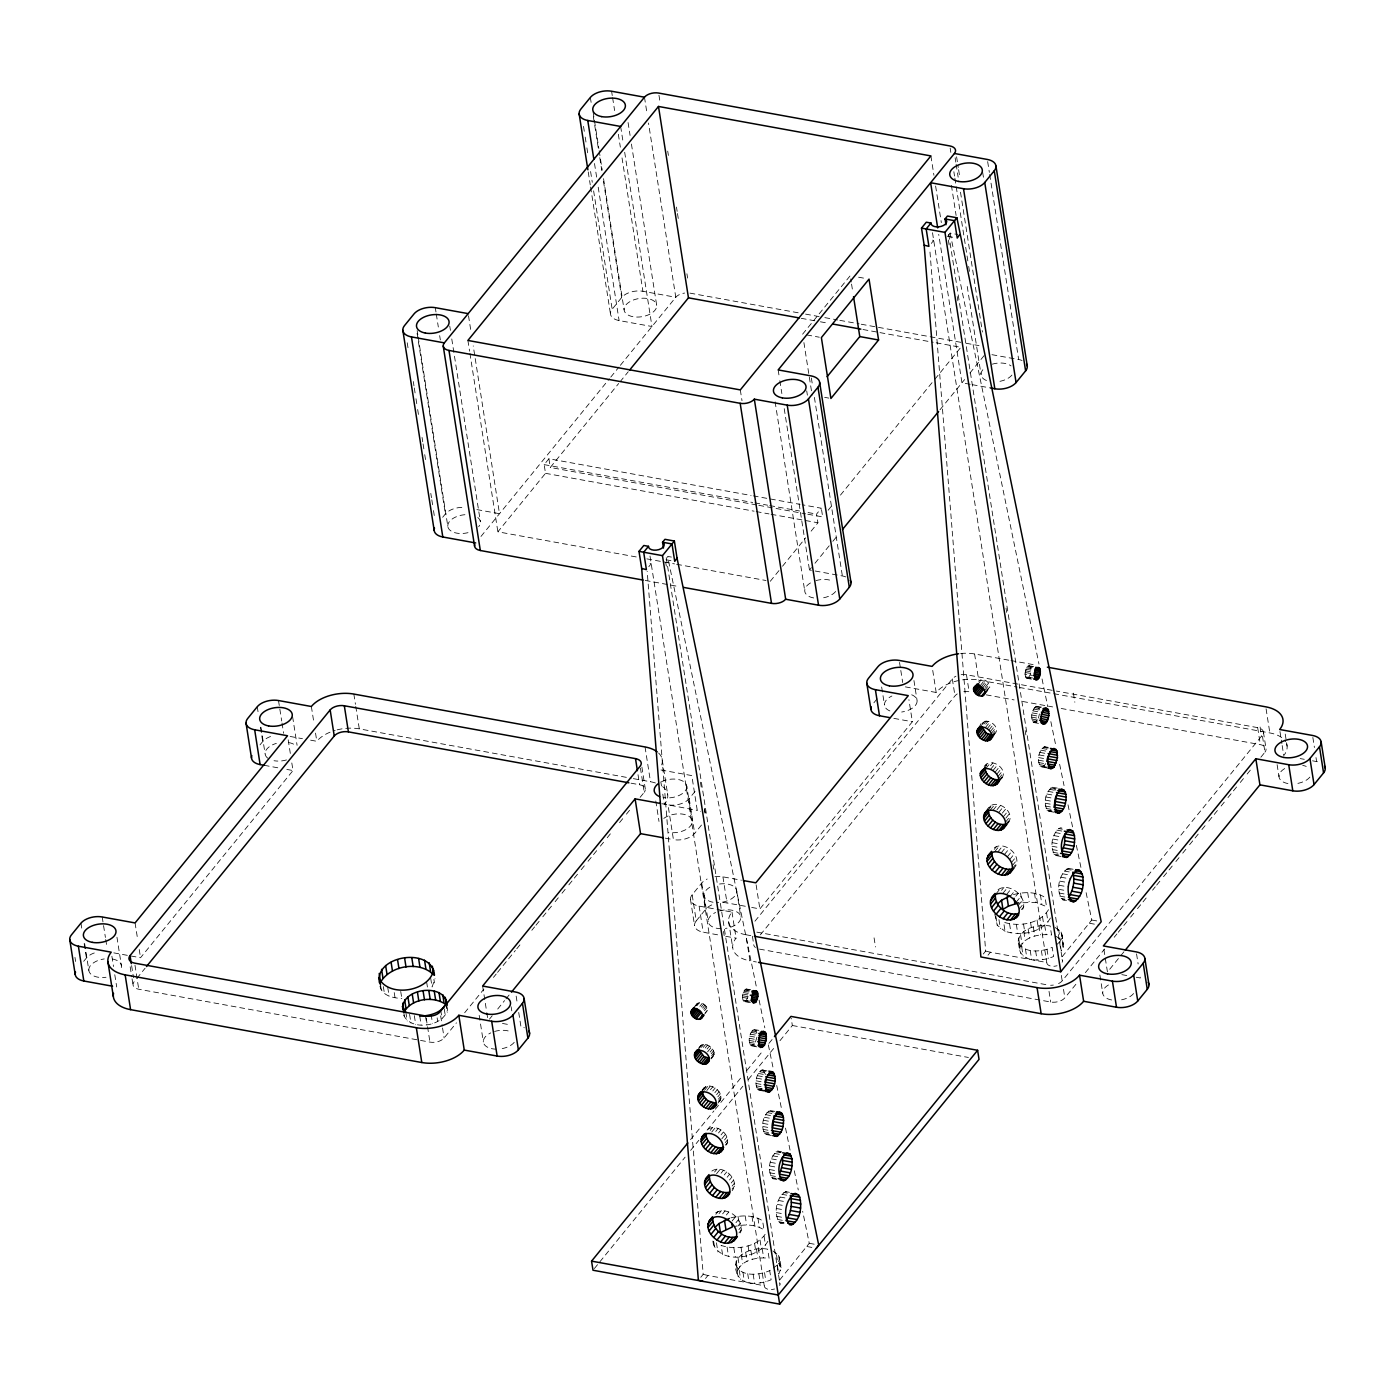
<?xml version="1.0" encoding="UTF-8"?>
<svg xmlns="http://www.w3.org/2000/svg" width="1395" height="1395" viewBox="0 0 1395 1395"><rect width="100%" height="100%" fill="white"/><g stroke="black" fill="none" stroke-linecap="round" stroke-linejoin="round"><path stroke-width="0.75" stroke-dasharray="5 3.75" d="M750.405 1002.656L744.023 1001.523C741.198 998.157 742.314 991.217 746.203 988.968L748.348 991.758M756.91 1046.843L751.242 1045.814C747.441 1041.42 749.132 1032.474 754.085 1029.527L755.846 1030.347L756.875 1033.154M764.164 1091.169L758.496 1090.14C753.788 1084.7 755.881 1073.627 762.001 1069.982L766.954 1070.837M771.4 1135.46L765.733 1134.431C760.135 1127.98 762.629 1114.849 769.9 1110.525L772.481 1111.728M776.753 1179.42L772.969 1178.723C766.5 1171.277 769.377 1156.071 777.782 1151.067L780.781 1152.462M783.99 1223.711L780.206 1223.014C772.865 1214.557 776.126 1197.294 785.681 1191.626L789.064 1193.196M1024.976 674.081L1026.424 667.856L1029.423 665.799C1032.37 669.181 1031.062 676.087 1027.243 678.354L1025.883 677.726L1024.976 674.081L1032.527 675.459M1038.473 723.36L1033.747 722.54C1029.928 718.163 1031.62 709.201 1036.572 706.271L1038.333 707.091L1039.38 709.881M1046.668 767.895L1041.001 766.866C1036.276 761.426 1038.368 750.353 1044.506 746.709L1046.686 747.72L1047.959 751.19M1053.905 812.186L1048.238 811.158C1042.64 804.723 1045.117 791.575 1052.388 787.251L1055.91 790.198M1061.142 856.478L1055.474 855.449C1049.005 848.003 1051.865 832.798 1060.287 827.81L1061.891 828.037M1066.477 900.438L1062.711 899.758C1055.37 891.283 1058.631 874.02 1068.169 868.353L1071.569 869.922M430.706 978.279L432.066 986.98L435.013 978.732M403.661 1015.176C411.176 1031.707 444.185 1026.528 447.656 1009.126L446.609 1006.022M767.895 1241.254C758.13 1258.656 722.872 1264.637 713.455 1244.689L713.996 1240.556M737.101 1273.583C728.887 1254.977 753.317 1246.101 767.651 1249.205L769.081 1258.307C757.45 1256.721 739.298 1259.824 737.101 1273.583C742.018 1286.609 760.728 1284.289 771.139 1279.756L769.709 1270.653L777.329 1265.021L779.683 1258.412L778.619 1255.326L772.394 1250.548M777.329 1265.021L778.759 1274.106L781.113 1267.514L779.683 1258.412M1018.176 941.206C1020.373 927.448 1038.525 924.344 1050.139 925.949L1051.568 935.034C1039.955 933.447 1021.785 936.551 1019.606 950.309C1024.523 963.335 1043.216 961.015 1053.643 956.482L1052.214 947.379C1041.803 951.913 1023.093 954.25 1018.176 941.206L1019.606 950.309M1061.735 938.451L1059.834 941.747L1061.246 950.849L1063.164 947.554L1062.188 935.156L1061.124 932.052L1054.899 927.274M1063.164 947.554L1062.188 935.156M756.91 1037.182L755.131 1043.146L751.242 1045.814M1039.415 713.909L1038.438 718.094M748.086 996.518L746.29 1000.564L744.023 1001.523M695.861 1005.778C697.988 999.256 708.189 1004.871 707.282 1010.503L705.138 1013.223M699.296 1048.273C702.906 1037.462 720.988 1051.987 711.311 1057.916M702.592 1090.716C706.707 1078.527 727.057 1092.599 719.14 1101.649M708.102 1129.218C717.379 1122.696 733.195 1136.785 725.627 1146.167M711.851 1171.068C722.558 1163.535 740.867 1179.821 732.113 1190.685M740.449 1232.884C745.296 1219.928 727.179 1205.245 715.583 1212.918M986.335 690.229L989.77 687.229C990.31 682.033 982.376 676.714 978.732 681.353M993.815 734.642C1003.772 727.283 983.266 713.455 979.639 726.69M1001.645 778.393C1009.405 768.209 988.148 755.009 983.266 768.505M1008.132 822.893C1017.182 811.384 993.257 795.516 987.015 810.356M994.339 847.794C1005.446 839.947 1024.383 857.751 1013.834 868.318M998.088 889.661C1010.259 881.099 1031.044 899.601 1021.105 911.929M722.558 1254.524L721.128 1245.439C736.56 1250.426 757.921 1247.287 766.483 1232.169M1050.4 917.997C1041.856 933.115 1020.477 936.254 1005.063 931.267L1003.633 922.165C1019.047 927.152 1040.426 924.013 1048.97 908.895M1037.636 719.872L1033.747 722.54M1045.814 763.571L1043.408 766.5L1041.001 766.866M949.123 244.945L947.78 236.348L950.117 233.122L957.668 234.499M779.718 1279.947L809.257 1243.294L802.666 1211.296M1062.205 956.674L1091.762 920.02L1085.606 890.167M982.272 723.482L983.231 722.296M985.69 765.576L986.858 764.094M989.212 807.705L990.607 805.944M442.668 517.283L445.389 513.953A15.938 8.911 -8.9 0 1 462.739 507.379M624.681 152.264L651.971 326.517L619.101 320.554A15.938 8.911 -8.9 0 1 612.161 309.219L621.682 297.519A15.938 8.911 -8.9 0 1 642.921 291.293L675.79 297.274A10.619 5.946 -8.9 0 1 684.614 293.055M83.683 961.312L86.42 957.981A15.938 8.911 -8.9 0 1 95.592 952.523M259.976 744.878L262.713 741.547A15.938 8.911 -8.9 0 1 271.885 736.089M480.979 536.447L609.388 378.795M610.766 377.103L619.014 366.99M620.374 365.298L675.79 297.274L648.501 123.022M113.815 952.872L140.529 957.737L293.002 770.546L291.712 762.35M636.207 556.936L497.875 531.809L545.515 473.323L544.155 464.622L548.915 458.763L751.103 495.487M756.718 504.955L550.275 467.464L618.683 383.485M620.06 381.811L628.256 371.733M136.867 978.331L145.097 968.235M802.596 334.19L850.235 275.687L851.229 281.982M648.814 566.684L651.221 563.737L648.065 562.952M931.302 243.41L933.708 240.463L930.552 239.678M811.123 531.146L817.923 522.776L816.563 514.075L821.324 508.233L802.177 504.763M770.284 581.279L781.165 567.904M782.525 566.231L805.682 537.825M828.159 510.221L833.635 503.49M840.47 495.103L933.499 380.887M934.877 379.213L960.859 347.303L935.33 342.664M845.771 576.92A15.938 8.911 -8.9 0 0 842.371 575.961L809.484 569.98L813.616 564.923M814.976 563.249L831.472 543.004M832.832 541.312L838.325 534.581M939.986 409.781L964.608 379.562M969.891 373.058L984.451 355.184M134.129 981.696A10.619 5.946 -8.9 0 0 138.75 989.247L429.956 1042.117A10.619 5.946 -8.9 0 0 444.116 1037.967L456.444 1022.831M464.675 1012.735L483.856 989.177M493.464 977.389L496.201 974.024M497.562 972.35L515.383 950.466M516.76 948.792L522.236 942.061M531.826 930.273L534.581 926.908M535.942 925.234L541.434 918.503M542.794 916.811L553.763 903.35M555.14 901.676L560.616 894.945M561.993 893.253L567.469 886.522M568.846 884.848L572.961 879.792M574.322 878.118L579.814 871.387M581.174 869.695L586.667 862.964M588.027 861.29L592.143 856.234M593.52 854.56L598.996 847.829M600.373 846.137L605.848 839.406M607.226 837.732L611.324 832.675M619.554 822.579L625.03 815.848M626.407 814.174L630.523 809.117M640.113 797.347L644.228 792.29L640.462 768.209M489.453 1019.152L492.208 1015.769M497.701 1009.038L504.572 1000.599M505.949 998.907L510.064 993.85M701.476 825.055L694.675 833.408A15.938 8.911 -8.9 0 1 673.436 839.616L667.978 804.828A15.938 8.911 -8.9 0 0 689.217 798.603L696.018 790.25M717.588 934.807L703.202 932.191A15.938 8.911 -8.9 0 1 696.244 920.857L692.164 894.77L701.702 883.07A15.938 8.911 -8.9 0 1 707.16 879.024M696.244 920.857L705.783 909.156A15.938 8.911 -8.9 0 1 714.955 903.716M873.898 702.766L877.996 697.744M751.678 907.43L759.891 908.912L912.365 721.738L908.912 699.645M754.939 921.206L952.314 678.894A10.619 5.946 -8.9 0 1 955.959 676.209M694.57 1006.632L696.977 1003.685M695.617 1006.004L698.023 1003.075M696.907 1005.725L699.313 1002.796M699.854 1006.266L702.243 1003.319M701.301 1007.033L703.708 1004.104M760.345 934.842L954.982 695.896A10.619 5.946 -8.9 0 1 958.609 693.193M702.609 1008.097L705.016 1005.15M703.69 1009.335L706.079 1006.405M704.458 1010.712L706.846 1007.783M704.894 1013.45L707.282 1010.503M977.023 685.398L981.801 679.522M979.953 685.939L984.748 680.062M981.417 686.706L986.195 680.83M982.725 687.752L987.503 681.876M984.992 687.543L988.584 683.131M984.556 690.385L989.351 684.509M985.236 692.896L989.77 687.229M984.626 694.274L989.404 688.398M698.337 1048.499L700.726 1045.553M699.697 1047.697L702.086 1044.75M701.371 1047.331L703.76 1044.384M703.237 1047.436L705.626 1044.506M705.19 1048.029L707.579 1045.082M707.073 1049.023L709.462 1046.093M707.561 1051.865L711.154 1047.453M710.16 1052.022L712.549 1049.075M711.154 1053.8L713.542 1050.853M711.677 1055.614L714.066 1052.667M980.999 725.888L984.591 721.477M711.712 1057.323L714.1 1054.393M711.223 1058.84L713.612 1055.91M983.859 724.057L986.265 721.128M985.742 724.179L988.131 721.232M985.288 727.684L990.066 721.808M987.172 728.696L991.95 722.819M988.863 730.056L993.659 724.179M990.258 731.678L995.053 725.801M991.252 733.474L996.047 727.58M701.964 1090.297L704.37 1087.35M991.775 735.27L996.571 729.393M703.655 1089.303L706.044 1086.356M991.81 736.996L996.588 731.119M704.527 1090.315L708.119 1085.92M991.322 738.513L996.117 732.637M706.846 1090.454L710.439 1086.06M710.439 1089.704L712.845 1086.775M712.775 1090.96L715.164 1088.013M714.885 1092.634L717.274 1089.704M716.611 1094.656L719 1091.71M983.754 768.959L988.549 763.082M717.832 1096.854L720.221 1093.924M985.829 768.523L990.607 762.646M718.495 1099.103L720.884 1096.156M990.537 765.716L992.926 762.786M718.512 1101.23L720.919 1098.301M717.919 1103.114L720.326 1100.167M990.555 769.377L995.332 763.501M690.56 1139.61L713.926 1110.908M715.304 1109.234L741.425 1077.149M746.935 1070.401L763.431 1050.156M768.924 1043.39L773.057 1038.333M992.891 770.615L997.669 764.739M994.984 772.307L999.779 766.43M996.71 774.33L1001.488 768.453M594.375 1268.543L685.119 1157.152M690.612 1150.387L698.86 1140.273M707.108 1130.142L742.855 1086.252M748.348 1079.503L774.487 1047.436M779.979 1040.687L792.343 1025.499L791.209 1018.21M997.931 776.527L1002.726 770.65M710.16 1130.438L712.549 1127.509M998.593 778.776L1003.371 772.9M711.712 1132.077L715.304 1127.666M998.628 780.904L1003.406 775.027M999.221 781.305L1002.813 776.893M715.757 1131.45L718.146 1128.52M718.53 1132.932L720.919 1129.985M721.023 1134.937L723.412 1131.99M987.799 810.635L992.595 804.758M721.86 1138.791L725.452 1134.379M990.258 810.111L995.053 804.235M724.528 1139.942L726.917 1136.995M993.013 810.268L997.791 804.392M725.295 1142.592L727.702 1139.663M997.059 809.658L1000.651 805.246M725.33 1145.121L727.737 1142.191M998.628 812.605L1003.423 806.728M1002.325 813.128L1005.917 808.716M1003.162 816.982L1007.957 811.105M714.589 1172.027L716.995 1169.08M1005.83 818.133L1009.422 813.721M716.577 1173.683L720.169 1169.289M1005.411 822.265L1010.189 816.389M721.075 1173.195L723.464 1170.265M1005.446 824.794L1010.224 818.917M1005.934 825.544L1009.527 821.132M724.284 1174.904L726.673 1171.974M727.161 1177.223L729.55 1174.294M994.251 849.363L996.64 846.434M994.705 851.7L999.483 845.823M729.533 1179.978L731.922 1177.049M997.878 851.892L1002.656 846.015M731.207 1183.012L733.613 1180.065M1001.174 852.868L1005.969 846.992M732.113 1186.081L734.502 1183.152M1004.383 854.577L1009.16 848.701M732.148 1189.011L734.555 1186.081M715.809 1214.313L718.198 1211.366M1007.26 856.896L1012.055 851.02M719.035 1213.615L721.424 1210.668M1009.631 859.651L1014.409 853.775M722.645 1213.842L725.034 1210.895M1011.323 862.685L1016.101 856.809M726.394 1214.958L728.783 1212.011M1012.212 865.754L1017.007 859.878M1012.264 868.684L1017.042 862.808M995.908 893.968L1000.703 888.092M732.096 1220.991L735.688 1216.579M1001.523 890.341L1003.929 887.412M1002.743 893.497L1007.539 887.621M735.985 1222.648L738.373 1219.718M1006.493 894.613L1011.288 888.737M737.903 1226.083L740.292 1223.153M738.914 1229.588L741.32 1226.641M1010.137 896.566L1014.915 890.673M700.778 1277.279L703.185 1274.332L647.175 571.253M738.966 1232.901L741.373 1229.971M1015.804 896.253L1018.193 893.306M705.521 1278.448L707.91 1275.483L764.251 1285.737L764.6 1287.097A7.934 4.429 -8.9 0 0 774.574 1289.015M1016.083 902.321L1020.878 896.444M1018.001 905.756L1022.797 899.88M1019.03 909.261L1023.808 903.367M983.283 954.006L985.672 951.059L929.837 250.141M1021.471 909.627L1023.86 906.698M988.009 955.174L990.415 952.227L1046.756 962.48L1047.087 963.84A7.934 4.429 -8.9 0 0 1057.061 965.759M1058.543 983.562A10.619 5.946 -8.9 0 0 1062.188 980.859L1262.301 735.182A10.619 5.946 -8.9 0 0 1257.662 727.632L1056.399 691.083M759.49 949.123L1050.679 1002.011A10.619 5.946 -8.9 0 0 1064.838 997.861L1077.184 982.708M1085.397 972.611L1104.596 949.053M1114.187 937.283L1116.924 933.918M1118.302 932.226L1129.27 918.764M1130.63 917.09L1136.123 910.36M1137.483 908.668L1147.074 896.898M1152.566 890.167L1155.304 886.801M1156.682 885.11L1162.157 878.379M1163.535 876.705L1174.503 863.243M1175.863 861.552L1181.356 854.821M1182.716 853.147L1188.209 846.416M1189.569 844.725L1193.684 839.685M1195.062 837.994L1200.537 831.263M1201.915 829.589L1207.39 822.858M1208.767 821.167L1212.865 816.127M1214.243 814.436L1219.718 807.705M1221.096 806.031L1226.571 799.3M1227.949 797.609L1232.064 792.569M1233.424 790.878L1238.917 784.147M1240.277 782.473L1245.77 775.742M1247.147 774.051L1251.245 769.011M1260.853 757.223L1264.951 752.184L1262.301 735.182M1123.934 951.791L1107.456 972.019L1103.672 947.937M758.496 1090.14L762.158 1088.588M1056.573 944.799L1059.834 941.747M1051.098 810.739L1048.238 811.158M1058.788 854.961L1055.474 855.449M768.61 1133.995L765.733 1134.431M776.3 1178.234L772.969 1178.723M783.973 1222.456L780.206 1223.014M735.671 1264.48C740.606 1277.506 759.298 1275.187 769.709 1270.653M1013.467 894.579C1023.825 891.876 1035.822 891.388 1045.099 897.526L1046.512 906.628L1035.91 902.338L1018.42 902.914M730.963 1217.835C741.338 1215.132 753.317 1214.661 762.594 1220.799L764.024 1229.902C755.288 1224.13 744.006 1224.13 734.154 1226.571M379.998 986.3C382.056 995.856 393.495 998.14 401.83 998.454M1062.711 899.758L1064.524 900.019M947.78 236.348L953.448 237.377M858.588 277.204L864.848 278.337M689.95 293.124L803.433 313.735M805.578 314.119L822.701 317.24M824.846 317.624L837.697 319.961M839.842 320.344L859.111 323.849M861.238 324.233L964.015 342.891M966.16 343.275L979.011 345.611M801.253 318.322L818.272 321.408M820.399 321.792L828.909 323.344M862.964 329.516L877.873 332.219M880.001 332.62L933.203 342.281M991.95 354.679L1018.664 359.526A15.938 8.911 -8.9 0 1 1022.064 360.485M806.763 334.94L819.301 337.206M970.17 384.305L961.957 382.805L938.713 234.36M972.228 384.671L990.729 388.019M824.654 397.348L828.822 398.098M753.23 495.87L800.05 504.362M544.155 464.622L752.725 502.496M754.852 502.88L767.616 505.199M769.744 505.583L799.544 510.988M808.054 512.54L816.563 514.075M758.845 505.339L805.665 513.848M807.792 514.232L822.684 516.935L821.324 508.233M545.515 473.323L754.085 511.18M756.212 511.581L768.976 513.901M771.104 514.284L817.923 522.776M476.898 509.594L499.497 513.709L473.236 345.908M671.396 557.076L667.612 556.396L756.91 989.439M670.943 560.65L665.293 559.622L666.304 566.074M646.844 558.872L674.517 563.894M676.645 564.278L766.029 580.512M645.188 580.442L679.435 586.667M960.632 653.505A31.858 17.821 -8.9 0 1 974.582 653.959L1008.829 660.184M1010.974 660.567L1034.532 664.84M1028.69 665.694L1036.241 667.072M1027.923 666.025L1035.474 667.385M1027.138 666.758L1032.806 667.786M1026.424 667.856L1032.091 668.885M1025.813 669.234L1035.247 670.943M1025.342 670.803L1034.794 672.512M1025.063 672.46L1034.497 674.169M1028.795 677.29L1032.562 677.97M1025.395 676.802L1034.828 678.528M1025.883 677.726L1031.794 678.72M1026.511 678.249L1032.91 679.382M961.138 674.692A10.619 5.946 -8.9 0 1 966.473 674.761L1054.254 690.699M905.372 686.881L936.184 692.478A31.858 17.821 -8.9 0 1 978.662 680.045L1017.199 687.055M1019.344 687.439L1269.851 732.933A31.858 17.821 -8.9 0 1 1285.597 741.687M986.265 694.867L1014.095 699.924M1022.657 701.476L1052.632 706.916M1061.194 708.468L1260.33 744.634A10.619 5.946 -8.9 0 1 1264.951 752.184M1036.572 706.271L1045.082 707.771M1035.578 706.69L1041.228 707.718M1034.567 707.649L1040.234 708.677M1033.643 709.061L1043.076 710.787M1300.175 758.584L1304.29 759.316M1312.503 760.816L1316.618 761.565A15.938 8.911 -8.9 0 1 1320.019 762.524M1032.841 710.857L1038.508 711.886M1032.23 712.897L1039.781 714.257M1031.864 715.025L1039.415 716.402M1031.742 717.135L1039.292 718.512M1031.899 719.053L1037.566 720.082M1032.3 720.674L1037.967 721.703M1032.928 721.86L1036.712 722.54M893.864 718.373L912.365 721.738M1044.506 746.709L1048.273 747.389M1043.251 747.232L1048.918 748.261M1042.013 748.417L1047.68 749.446M1040.862 750.179L1048.412 751.556M1039.868 752.393L1045.535 753.422M1039.118 754.922L1044.785 755.95M1038.665 757.572L1044.332 758.601M1038.525 760.17L1044.192 761.199M1038.7 762.559L1044.367 763.588M1039.205 764.547L1048.639 766.256M1043.408 766.5L1047.192 767.198M1039.99 766.012L1045.657 767.041M1052.388 787.251L1057.55 788.14M1050.906 787.879L1056.573 788.907M1049.441 789.291L1055.108 790.32M1048.063 791.366L1053.731 792.395M1046.895 793.999L1052.562 795.028M1046.023 796.981L1053.574 798.358M1045.465 800.137L1051.132 801.166M1045.291 803.224L1050.958 804.252M1045.518 806.048L1051.185 807.077M1046.11 808.42L1051.778 809.449M1047.035 810.164L1052.702 811.192M1058.561 828.525L1062.345 829.205M1056.869 830.147L1062.519 831.176M1055.283 832.553L1062.833 833.931M1053.94 835.605L1059.59 836.634M1052.911 839.058L1060.462 840.435M660.986 769.988L691.798 775.585L697.256 810.373A15.938 8.911 -8.9 0 1 700.656 811.332M1052.266 842.702L1057.933 843.731M1052.074 846.277L1057.741 847.306M1052.336 849.538L1057.985 850.566M1053.016 852.275L1058.683 853.304M1054.079 854.298L1057.863 854.978M337.154 729.847A31.858 17.821 -8.9 0 1 359.3 728.87L631.22 778.236M633.365 778.637L650.489 781.741A31.858 17.821 -8.9 0 1 657.289 783.659M631.028 783.188L639.59 784.74A10.619 5.946 -8.9 0 1 644.228 792.29M1068.169 868.353L1075.719 869.713M1066.233 869.172L1075.667 870.881M1064.298 871.021L1073.731 872.729M1062.502 873.758L1068.151 874.787M290.108 736.455L302.436 738.687M310.649 740.17L316.822 741.303A31.858 17.821 -8.9 0 1 335.184 730.387M661.823 803.712L697.256 810.373M1060.967 877.211L1070.401 878.92M1059.799 881.134L1069.233 882.843M1059.067 885.267L1068.518 886.976M1058.857 889.33L1064.507 890.359M1059.136 893.027L1068.57 894.753M1059.921 896.148L1069.355 897.857M1061.142 898.432L1064.908 899.112M264.23 765.314L278.616 767.93M286.829 769.43L293.002 770.546M665.206 838.133L673.436 839.616M1091.762 920.02L1097.429 921.049M1089.443 923.246L1098.876 924.972M714.938 876.74A15.938 8.911 -8.9 0 1 722.924 876.845L741.425 880.21M723.133 902.582A15.938 8.911 -8.9 0 1 727.022 902.949L749.621 907.046M1121.842 974.634L1127.997 975.75M1136.227 977.25L1140.325 978L1139.698 973.972M692.164 894.77A15.938 8.911 -8.9 0 0 699.104 906.105L731.991 912.068A31.858 17.821 -8.9 0 0 745.872 934.737L749.952 960.824L756.386 961.992M756.822 932.139L1048.029 985.009M745.872 934.737L752.289 935.905M725.801 936.307L736.072 938.172A31.858 17.821 -8.9 0 0 749.952 960.824M746.203 988.968L750.702 989.752M745.418 989.299L749.202 989.979M744.651 990.031L750.318 991.06M743.936 991.13L749.586 992.159M743.308 992.508L748.975 993.536M742.855 994.077L748.505 995.106M742.558 995.734L748.226 996.762M742.471 997.355L750.022 998.715M746.29 1000.564L750.074 1001.244M742.907 1000.075L750.458 1001.453M743.378 1001L749.289 1001.976M792.343 1025.499L968.426 1057.462M754.085 1029.527L758.793 1030.347M753.073 1029.963L756.84 1030.643M752.062 1030.905L755.846 1031.602M751.138 1032.335L756.805 1033.364M750.336 1034.131L756.003 1035.16M749.743 1036.154L757.293 1037.531M749.359 1038.299L756.91 1039.676M749.255 1040.408L756.805 1041.786M749.394 1042.327L756.944 1043.704M749.795 1043.948L757.345 1045.308M750.44 1045.134L756.979 1046.215M762.001 1069.982L767.668 1071.011M502.462 1023.442L510.692 1024.941M760.763 1070.506L767.965 1071.674M759.508 1071.691L765.175 1072.72M758.357 1073.452L764.024 1074.481M757.38 1075.667L763.048 1076.696M756.631 1078.178L762.298 1079.207M756.16 1080.829L761.827 1081.857M756.02 1083.444L761.687 1084.473M756.212 1085.816L761.879 1086.844M756.718 1087.821L764.268 1089.181M760.92 1089.774L764.687 1090.454M757.485 1089.286L763.152 1090.315M769.9 1110.525L775.062 1111.414M768.418 1111.152L774.086 1112.181M766.936 1112.547L772.603 1113.576M765.576 1114.64L771.243 1115.669M764.408 1117.273L770.075 1118.302M763.518 1120.255L771.069 1121.632M762.978 1123.393L768.628 1124.422M762.803 1126.497L768.471 1127.526M763.013 1129.322L768.68 1130.351M763.606 1131.676L769.273 1132.705M764.547 1133.42L770.197 1134.449M777.782 1151.067L781.566 1151.764M776.073 1151.799L781.741 1152.828M774.364 1153.421L780.032 1154.45M772.778 1155.827L780.328 1157.205M771.435 1158.861L777.102 1159.89M770.406 1162.331L777.957 1163.692M769.778 1165.976L775.446 1167.005M769.569 1169.551L775.236 1170.579M769.831 1172.811L775.498 1173.84M770.511 1175.549L776.178 1176.578M771.592 1177.572L775.358 1178.252M785.681 1191.626L789.448 1192.306M783.728 1192.446L787.512 1193.126M781.793 1194.277L787.46 1195.306M779.997 1197.015L785.664 1198.043M778.462 1200.467L784.13 1201.496M777.294 1204.408L784.844 1205.768M776.579 1208.541L782.246 1209.57M776.352 1212.586L782.02 1213.615M776.649 1216.3L782.299 1217.329M777.416 1219.404L783.083 1220.433M778.637 1221.706L784.304 1222.735M809.257 1243.294L816.807 1244.671M806.938 1246.52L812.605 1247.549M985.672 951.059L990.415 952.227M703.185 1274.332L707.91 1275.483M1056.311 936.376L1062.554 941.154L1063.6 944.241M994.809 914.144L997.268 925.303L1005.063 931.267M763.17 1070.139L765.471 1074.464M781.113 1267.514L777.556 1261.725L776.143 1252.64M950.117 233.122L1038.979 664.037M1042.048 678.964L1047.767 706.707M1050.853 721.633L1056.137 747.232M1059.642 764.303L1064.054 785.629M1068.012 804.828L1072.842 828.299M1076.365 845.353L1081.212 868.823M759.107 1000.11L764.826 1027.836M768.349 1044.907L773.196 1068.361M776.719 1085.432L781.549 1108.903M785.507 1128.102L790.355 1151.572M794.313 1170.771L798.271 1189.97M1312.852 737.467L1314.421 747.511M1315.991 757.555L1316.618 761.565M1285.231 734.084L1287.114 746.133M1279.965 731.503L1281.865 743.552M1282.179 745.558L1283.749 755.584A31.858 17.821 -8.9 0 0 1286.329 743.116M1277.122 764.687L1279.006 776.719M1266.085 708.834L1269.851 732.933M1263.417 732.026L1266.085 749.028M1260.103 727.022L1261.533 736.124M1257.662 727.632L1260.33 744.634M1136.559 953.901L1138.128 963.945M1073.418 693.123L1074.847 702.226M987.66 161.611L989.351 172.37M989.683 174.514L1018.664 359.526M982.655 172.282L983.667 178.734M1099.888 975.088L1102.73 993.153M956.586 156.781L958.26 167.539M958.609 169.702L959.952 178.298M955.122 157.792L955.802 162.099M956.133 164.244L958.156 177.148M960.51 192.214L982.411 332.045M950.152 148.079L950.832 152.386M953.866 171.742L954.529 176.049M954.877 178.194L955.889 184.646M956.22 186.808L968.357 264.248M968.688 266.41L969.699 272.862M951.407 185.378L956.116 215.493M967.241 286.481L981.051 374.68M1061.124 932.052L1062.554 941.154M1058.631 929.366L1060.06 938.469M948.74 234.325L1062.502 960.824M957.214 296.525L957.877 300.814M1006.004 608.098L1006.667 612.388M1025.185 730.579L1025.848 734.869M1061.333 975.401L1062.188 980.859M1063.513 989.369L1064.838 997.861M930.901 155.926L933.935 175.282M935.609 186.023L941.329 222.59M1046.581 913.01L1048.011 922.095M1040.408 894.927L1041.838 904.03M1044.716 925.426L1046.145 934.528M1042.518 916.811L1043.948 925.914M1047.017 949.35L1048.447 958.452M932.505 232.721L1046.756 962.48M1034.48 893.253L1035.91 902.338M1038.979 925.792L1040.408 934.894M1049.023 991.374L1050.679 1002.011M1037.06 920.055L1038.49 929.157M1041.368 950.553L1042.797 959.655M1033.329 926.995L1034.759 936.097M1027.697 892.608L1029.126 901.711M1035.631 950.919L1037.06 960.022M1030.574 922.513L1032.004 931.616M1028.15 928.965L1029.562 938.068M1030.207 950.413L1031.637 959.516M1020.53 893.062L1021.96 902.164M1023.511 924.013L1024.941 933.115M1023.773 931.564L1025.203 940.666M1025.465 949.071L1026.894 958.173M1020.53 934.615L1021.96 943.7M1021.715 946.996L1023.145 956.098M974.582 653.959L978.662 680.045M1018.612 937.893L1020.041 946.996M1016.345 924.466L1017.775 933.569M1019.239 944.31L1020.652 953.413M1009.562 923.839L1010.991 932.941M966.473 674.761L969.124 691.746A10.619 5.946 -8.9 0 0 961.103 692.251M998.942 919.567L1000.372 928.651M995.838 916.201L997.268 925.303M952.314 678.894L954.982 695.896M932.732 670.402L936.184 692.478M913.952 680.533L917.09 700.604M851.56 284.092L852.868 292.479M899.531 662.433L900.49 668.449M900.804 670.454L902.687 682.504M881.657 687.02L884.482 705.085M811.367 378.045L812.727 386.642M814.401 397.401L842.371 575.961M803.904 342.577L812.134 395.081M806.711 390.862L807.374 395.169M874.072 937.859L875.502 946.961M778.166 369.919L779.509 378.516M779.84 380.678L781.863 393.582M784.217 408.648L809.484 569.98M775.114 401.812L804.758 591.114M740.309 389.902L742 400.661M658.963 95.209L660.306 103.805M667.717 151.148L668.397 155.438M676.47 207.07L677.15 211.377M677.482 213.522L678.842 222.136M686.915 273.769L687.595 278.076M644.473 97.197L647.158 114.407M756.125 884.831L759.891 908.912M628.064 122.533L630.087 135.437M631.429 144.034L656.696 305.383A16.461 9.207 -8.9 0 1 633.016 316.7A16.461 9.207 -8.9 0 1 631.482 300.814A16.461 9.207 -8.9 0 1 656.696 305.383M752.411 936.237L753.405 942.601M620.635 126.457L623.338 143.65M611.585 91.233L612.265 95.54M612.597 97.685L614.62 110.589M618.334 134.251L620.356 147.173M622.03 157.914L642.921 291.293M736.717 890.934L740.797 917.038M731.991 912.068L736.072 938.172M722.924 876.845L727.022 902.949M728.608 921.52L732.706 947.624M778.619 1255.326L780.049 1264.411M779.247 1261.725L780.659 1270.828M666.235 557.599L779.997 1284.097M700.429 782.176L701.389 788.314M704.597 808.786L705.242 812.884M704.318 808.891L704.998 813.18M713.072 864.76L713.734 869.05M723.499 931.372L724.179 935.661M593.102 111.949L594.113 118.418M594.462 120.563L598.839 148.533M599.17 150.677L602.204 170.033M603.547 178.647L624.106 309.882M590.347 97.441L591.358 103.893M593.381 116.814L598.438 149.073M599.78 157.687L601.803 170.591M603.494 181.35L621.682 297.519M764.094 1236.266L765.506 1245.369M594.497 163.511L596.868 178.56M598.211 187.174L619.101 320.554M757.921 1218.184L759.351 1227.286M762.228 1248.699L763.64 1257.802M760.031 1240.085L761.443 1249.17M764.53 1272.624L765.96 1281.726M689.217 798.603L694.675 833.408M704.109 895.416L708.207 921.52M583.511 126.352L584.871 134.966M585.202 137.111L586.545 145.725M586.894 147.87L587.905 154.322M590.591 171.533L592.282 182.292M593.625 190.888L612.161 309.219M661.579 781.671A16.461 9.207 -8.9 0 1 686.793 786.257L692.251 821.045M701.702 883.07L705.783 909.156M650 555.995L764.251 1285.737M751.992 1216.51L753.405 1225.612M588.237 171.969L590.259 184.872M590.591 187.017L610.469 313.945M756.491 1249.066L757.921 1258.168M754.573 1243.329L755.985 1252.414M758.88 1273.827L760.292 1282.929M699.104 906.105L703.202 932.191M750.841 1250.269L752.254 1259.371M745.209 1215.882L746.621 1224.984M753.143 1274.193L754.573 1283.295M748.086 1245.787L749.516 1254.872M690.473 899.496L694.57 925.6M745.645 1252.239L747.075 1261.342M747.72 1273.687L749.132 1282.79M738.025 1216.335L739.455 1225.438M741.024 1247.287L742.436 1256.389M741.286 1254.837L742.698 1263.94M742.96 1272.345L744.389 1281.447M662.294 760.153L667.752 794.941M738.025 1257.871L739.455 1266.974M739.228 1270.252L740.64 1279.354M733.84 1247.74L735.27 1256.843M736.124 1261.167L737.536 1270.27M660.846 781.897L661.492 785.978M662.782 794.173L664.369 804.409A31.858 17.821 -8.9 0 0 662.66 786.64M736.734 1267.584L738.164 1276.669M727.074 1247.113L728.486 1256.215M655.807 800.974L658.998 821.446M645.048 746.953L650.489 781.741M641.892 767.058L645.344 789.134M716.455 1242.823L717.884 1251.925M713.63 1241.288L714.763 1248.577M712.88 1241.062L713.455 1244.689M638.021 774.696L639.59 784.74M548.915 458.763L550.275 467.464M468.511 315.776L470.865 330.842M467.9 340.45L469.592 351.191M469.923 353.336L497.875 531.809M449.748 326.046L450.428 330.353M451.771 338.95L480.403 521.817M435.292 307.667L435.972 311.957M436.304 314.119L438.326 327.023M439.669 335.637L440.349 339.927M417.157 330.545L417.82 334.835M418.169 336.997L447.812 526.299A16.461 9.207 -8.9 0 0 469.191 532.349M417.088 333.248L445.389 513.953M516.15 996.1L517.44 1004.295M518.713 1012.474L520.963 1026.807A15.938 8.911 -8.9 0 1 524.363 1027.766M407.218 342.786L408.578 351.401M413.286 381.515L413.966 385.822M414.298 387.967L415.64 396.564M415.989 398.726L417.332 407.323M417.663 409.485L418.674 415.937M422.057 437.437L422.72 441.744M423.069 443.906L424.411 452.503M424.743 454.648L425.754 461.117M430.811 493.377L431.474 497.684M431.822 499.828L433.165 508.443M433.496 510.587L434.508 517.039M511.145 1006.771L511.791 1010.869M482.635 986.038L486.489 1010.608M486.803 1012.648L487.762 1018.786M479.183 1015.368L483.35 1041.96M445.859 1003.737L447.22 1012.421M444.22 1008.759L445.319 1015.717M440.698 1010.067L442.058 1018.769M440.663 1015.891L442.232 1025.935M442.546 1027.941L444.116 1037.967M433.915 979.377L434.455 982.865M437.141 1017.879L437.699 1021.367M426.643 982.08L427.724 989.038M431.142 1014.636L432.502 1023.32M426.19 1018.036L429.956 1042.117M425.492 1015.839L426.853 1024.54M419.755 1016.188L421.116 1024.889M414.332 1015.682L415.693 1024.383M409.589 1014.357L410.95 1023.041M405.84 1012.264L407.2 1020.966M400.731 991.479L401.551 996.71M403.626 1011.323L404.724 1018.28M353.842 694.065L355.446 704.301M355.76 706.358L359.3 728.87M394.227 992.595L395.047 997.809M387.74 987.433L389.118 996.135M383.346 986.579L384.427 993.536M380.504 984.957L381.323 990.171M311.364 706.498L313.927 722.872M315.532 733.107L316.822 741.303M292.601 716.664L297.083 745.314M288.19 739.838L290.439 754.172M278.494 700.534L281.703 721.006M282.017 723.046L283.621 733.282M260.952 727.301L265.12 753.893M257.255 706.742L258.214 712.897M260.464 727.213L262.713 741.547M135.071 922.932L137.652 939.306M139.238 949.542L140.529 957.737M134.984 965.148L138.75 989.247M131.618 965.636L133.501 977.668M130.171 966.77L131.74 976.814M132.054 978.819L133.013 984.835M116.953 937.196L121.435 965.846M111.896 956.272L113.501 966.508M114.774 974.704L116.709 986.98M102.201 916.968L105.41 937.44M105.724 939.48L107.014 947.658M84.659 943.718L88.827 970.327A16.461 9.207 -8.9 0 0 106.02 977.267M80.962 923.176L81.921 929.314M84.171 943.648L86.42 957.981M74.964 957.388L75.609 961.486M835.622 591.515A16.461 9.207 -8.9 0 1 821.951 598.054M813.669 597.949A16.461 9.207 -8.9 0 1 812.152 582.046M815.988 580.599A16.461 9.207 -8.9 0 1 831.961 580.808M663.793 818.394A16.461 9.207 -8.9 0 1 685.747 814.819A16.461 9.207 -8.9 0 1 689.81 826.712A16.461 9.207 -8.9 0 1 668.571 832.362M514.214 1042.361A16.461 9.207 -8.9 0 1 500.543 1048.9M496.289 1049.162A16.461 9.207 -8.9 0 1 483.612 1043.146A16.461 9.207 -8.9 0 1 490.744 1032.893M494.58 1031.446A16.461 9.207 -8.9 0 1 510.553 1031.655M286.498 759.944A16.461 9.207 -8.9 0 1 274.03 760.728M267.753 758.183A16.461 9.207 -8.9 0 1 276.349 743.378M288.817 742.593A16.461 9.207 -8.9 0 1 295.095 745.122M112.524 959.028A16.461 9.207 -8.9 0 1 121.103 968.304M88.827 970.327A16.461 9.207 -8.9 0 1 104.241 958.923M658.614 753.056A31.858 17.821 -8.9 0 1 661.666 764.896M1011.916 375.081A16.461 9.207 -8.9 0 1 998.227 381.62M986.457 380.521A16.461 9.207 -8.9 0 1 985.201 367.548M992.281 364.165A16.461 9.207 -8.9 0 1 1011.026 365.909M477.787 517.528A16.461 9.207 -8.9 0 1 478.677 526.7M447.812 526.299A16.461 9.207 -8.9 0 1 467.482 514.615M686.793 786.257A16.461 9.207 -8.9 0 1 663.113 797.556M755.427 947.501A10.619 5.946 -8.9 0 1 753.736 944.729M1053.364 985.079A10.619 5.946 -8.9 0 1 1050.609 985.254M719.524 884.011A16.461 9.207 -8.9 0 1 736.699 892.155A16.461 9.207 -8.9 0 1 717.047 902.617M713.037 902.251A16.461 9.207 -8.9 0 1 711.502 886.366M1062.048 959.464A7.934 4.429 -8.9 0 1 1062.153 962.271M1133.577 993.554A16.461 9.207 -8.9 0 1 1119.906 1000.093M1111.641 999.971A16.461 9.207 -8.9 0 1 1110.106 984.085M1309.87 777.12A16.461 9.207 -8.9 0 1 1296.199 783.659M1287.934 783.554A16.461 9.207 -8.9 0 1 1286.399 767.651M1302.703 765.419A16.461 9.207 -8.9 0 1 1306.226 766.413M911.702 694.78A16.461 9.207 -8.9 0 1 916.184 704.283A16.461 9.207 -8.9 0 1 901.676 712.025M889.888 710.927A16.461 9.207 -8.9 0 1 891.876 696.018M719.419 910.987A16.461 9.207 -8.9 0 1 740.553 915.852A16.461 9.207 -8.9 0 1 725.383 928.442M721.128 928.721A16.461 9.207 -8.9 0 1 708.451 922.705A16.461 9.207 -8.9 0 1 715.583 912.452M779.543 1282.737A7.934 4.429 -8.9 0 1 779.648 1285.545"/><path stroke-width="1.5" d="M757.816 996.571L757.485 992.229L755.637 990.677C751.748 992.926 750.632 999.866 753.457 1003.232L755.741 1002.273L757.816 996.571L750.266 995.21M766.343 1038.891L765.907 1033.259L763.518 1031.254C758.566 1034.183 756.875 1043.146 760.693 1047.523L764.582 1044.855L766.343 1038.891L758.793 1037.514M772.621 1071.866L771.452 1071.691C765.314 1075.336 763.222 1086.409 767.947 1091.849L769.116 1092.023C775.236 1088.379 777.329 1077.289 772.621 1071.866L768.837 1071.168M782.054 1129.601L772.621 1127.892L773.998 1115.843L783.432 1117.552C783.92 1124.074 783.031 1133.054 776.562 1136.35L775.184 1136.14C769.587 1129.706 772.063 1116.558 779.334 1112.234L781.915 1113.437L783.432 1117.552M789.012 1175.915L779.578 1174.189L782.595 1164.058L782.525 1157.222L791.976 1158.931C792.534 1166.482 791.506 1176.857 784.025 1180.676L782.421 1180.432C775.951 1172.986 778.811 1157.78 787.216 1152.793L790.215 1154.171L791.976 1158.931M795.359 1222.334L785.908 1220.625C790.878 1213.458 792.639 1203.902 790.285 1195.48L799.719 1197.206C801.968 1206.535 800.643 1219.945 791.471 1225.002L789.657 1224.74C782.299 1216.266 785.559 1199.003 795.115 1193.335L798.515 1194.905L799.719 1197.206M1040.321 673.314L1039.972 668.955L1038.142 667.403C1034.253 669.67 1033.137 676.592 1035.944 679.975L1038.944 677.918L1040.321 673.314L1034.654 672.285M1048.848 715.618L1048.412 709.985L1046.023 707.98C1041.071 710.927 1039.38 719.872 1043.181 724.249L1047.07 721.581L1048.848 715.618L1041.298 714.257M1057.445 757.886L1056.904 750.911L1053.94 748.417C1047.819 752.062 1045.727 763.152 1050.435 768.575L1054.097 767.041L1057.445 757.886L1048.011 756.177L1046.791 761.356L1056.242 763.065M1063.391 808.961L1053.94 807.252L1056.712 795.394L1066.164 797.103C1065.815 802.788 1064.821 810.408 1059.067 813.076L1057.672 812.884C1052.074 806.432 1054.568 793.284 1061.839 788.977L1065.344 791.924L1066.164 797.103M1071.517 852.641L1062.083 850.933L1064.455 844.428L1065.03 833.948L1074.464 835.657C1075.022 843.208 1073.993 853.583 1066.512 857.402L1064.908 857.175C1058.439 849.712 1061.316 834.506 1069.721 829.519L1072.703 830.914L1074.464 835.657M1077.847 899.06L1068.413 897.351C1073.383 890.184 1075.126 880.629 1072.79 872.224L1082.224 873.933C1084.473 883.262 1083.13 896.671 1073.976 901.728L1072.145 901.466C1064.803 893.009 1068.064 875.746 1077.603 870.061L1079.434 870.323L1082.224 873.933M379.457 982.83C374.069 955.139 432.467 946.455 434.455 975.244M402.841 1009.963C399.685 987.922 446.766 981.731 447.115 1005.638M433.636 970.031C429.294 991.793 388.037 998.262 378.638 977.599M446.295 1000.424C444.9 1012.421 429.904 1015.944 419.755 1016.188M691.083 1011.654C693.21 1005.132 703.394 1010.747 702.487 1016.38C700.36 1022.901 690.141 1017.286 691.083 1011.654L694.675 1007.26M694.518 1054.149C697.395 1045.64 710.473 1052.981 709.305 1060.27C706.428 1068.779 693.35 1061.438 694.518 1054.149L698.11 1049.737M697.814 1096.592C701.371 1086.06 717.571 1095.162 716.123 1104.177C712.566 1114.71 696.367 1105.607 697.814 1096.592L701.406 1092.18M701.214 1139.07C705.452 1126.567 724.65 1137.378 722.941 1148.068C718.721 1160.57 699.505 1149.759 701.214 1139.07L706.01 1133.193C705.539 1141.912 715.216 1149.759 723.639 1147.353L718.861 1153.229M704.632 1181.565C709.514 1167.092 731.747 1179.577 729.759 1191.958C724.877 1206.413 702.644 1193.928 704.632 1181.565L709.41 1175.671C708.869 1185.75 720.082 1194.835 729.812 1192.062L725.034 1197.939M708.032 1224.043C713.595 1207.617 738.827 1221.793 736.577 1235.848C731.032 1252.274 705.783 1238.08 708.032 1224.043L712.828 1218.166C712.217 1229.605 724.929 1239.911 735.985 1236.755L731.207 1242.631M973.571 688.398C975.698 681.876 985.899 687.473 984.992 693.106C982.865 699.645 972.646 694.012 973.571 688.398L977.163 683.986M977.006 730.875C979.883 722.366 992.978 729.725 991.81 736.996C988.933 745.523 975.855 738.164 977.006 730.875L980.598 726.464M980.301 773.318C983.876 762.786 1000.075 771.888 998.628 780.904C995.053 791.453 978.871 782.333 980.301 773.318L985.097 767.442C984.696 774.783 992.874 781.409 999.971 779.386L995.176 785.263M983.719 815.813C987.939 803.311 1007.155 814.105 1005.446 824.794C1001.209 837.296 982.01 826.503 983.719 815.813L988.497 809.937C988.044 818.638 997.721 826.485 1006.144 824.079L1001.348 829.955M987.119 858.291C992.019 843.818 1014.235 856.321 1012.264 868.684C1007.364 883.14 985.149 870.654 987.119 858.291L991.915 852.415C991.374 862.476 1002.587 871.561 1012.317 868.789L1007.521 874.665M990.537 900.769C996.082 884.343 1021.332 898.537 1019.082 912.574C1013.52 929 988.288 914.806 990.537 900.769L995.332 894.893C994.705 906.331 1007.434 916.637 1018.49 913.481L1013.694 919.357M432.328 966.16L433.688 974.861C419.721 960.562 390.565 965.27 380.556 982.167L379.196 973.466M442.756 994.635L444.116 1003.336C431.63 996.013 411.717 998.89 404.097 1011.863L402.736 1003.179M663.479 548.026L662.555 542.236L664.944 539.307L674.378 541.033L677.046 558.105L674.727 561.348L672.006 543.945L662.555 542.236A7.934 4.429 -8.9 0 1 658.789 549.63A7.934 4.429 -8.9 0 1 648.483 546.334L643.81 545.48L638.997 551.374L641.683 568.462L698.372 1280.226L703.115 1281.395M959.551 234.848L957.232 238.074L954.494 220.672L945.06 218.963A7.934 4.429 -8.9 0 1 941.276 226.356A7.934 4.429 -8.9 0 1 930.988 223.06L926.297 222.206L921.502 228.117L924.17 245.189L980.877 956.953L1060.758 971.757L1101.196 921.729L956.883 217.759L947.432 216.051L945.06 218.963L945.967 224.752M816.371 1248.229L818.708 1245.003L677.046 558.105M468.179 313.631L435.292 307.667A15.938 8.911 -8.9 0 0 414.053 313.875L404.533 325.576A15.938 8.911 -8.9 0 0 411.473 336.91L444.36 342.874L644.473 97.197A10.619 5.946 -8.9 0 1 658.632 93.064L949.821 145.934A10.619 5.946 -8.9 0 1 954.442 153.485L987.329 159.448A15.938 8.911 -8.9 0 1 994.269 170.783L1025.604 370.861L1016.066 382.561A15.938 8.911 -8.9 0 1 994.827 388.769L990.729 388.019M658.492 106.456L467.9 340.45L740.309 389.902L930.901 155.926L658.492 106.456L688.45 297.832L629.633 370.059M130.049 955.592L330.162 709.915A10.619 5.946 -8.9 0 1 344.321 705.765L635.51 758.636A10.619 5.946 -8.9 0 1 640.148 766.204L440.018 1011.881A10.619 5.946 -8.9 0 1 425.876 1016.013L134.67 963.143A10.619 5.946 -8.9 0 1 130.049 955.592L131.304 963.631M146.458 966.543L334.242 736.002A10.619 5.946 -8.9 0 1 348.401 731.869L628.901 782.804M954.442 153.485L778.166 369.919L811.036 375.883A15.938 8.911 -8.9 0 1 817.976 387.217L849.311 587.295L839.773 598.996A15.938 8.911 -8.9 0 1 818.534 605.203L785.664 599.24A10.619 5.946 -8.9 0 1 771.505 603.372L683.724 587.434M648.483 546.334L643.688 552.228L646.408 569.631L641.683 568.462M930.988 223.06L926.175 228.954L928.913 246.357L924.17 245.189M687.805 1142.976L591.567 1261.132L592.997 1270.235L779.683 1304.133L662.468 555.646L674.378 541.033M444.36 342.874A10.619 5.946 -8.9 0 0 448.981 350.441L740.17 403.312A10.619 5.946 -8.9 0 0 754.329 399.162L787.216 405.143A15.938 8.911 -8.9 0 0 808.455 398.918L817.976 387.217M937.702 227.908L930.622 182.728L963.509 188.709A15.938 8.911 -8.9 0 0 984.748 182.483L994.269 170.783M827.113 376.685L859.773 336.579L853.531 296.682M1060.758 971.757L944.973 232.372L956.883 217.759M878.571 339.996L830.914 398.482L821.376 337.59L869.033 279.105L878.571 339.996L859.773 336.579M842.458 529.525L938.608 411.473M659.765 803.328L635.109 798.864L482.635 986.038L515.505 992.019A15.938 8.911 -8.9 0 1 522.462 1003.336L527.903 1038.142L518.382 1049.842A15.938 8.911 -8.9 0 1 497.143 1056.05L464.256 1050.086A31.858 17.821 -8.9 0 1 421.796 1062.519L130.589 1009.649A31.858 17.821 -8.9 0 1 113.518 993.275M511.442 992.176L640.549 833.652L635.109 798.864M657.219 751.853A31.858 17.821 -8.9 0 0 645.048 746.953L353.842 694.065A31.858 17.821 -8.9 0 0 311.364 706.498L278.494 700.534A15.938 8.911 -8.9 0 0 257.255 706.742L247.735 718.442A15.938 8.911 -8.9 0 0 254.675 729.777L287.544 735.758L135.071 922.932L102.201 916.968A15.938 8.911 -8.9 0 0 80.962 923.176L71.441 934.877A15.938 8.911 -8.9 0 0 78.382 946.211L111.251 952.175A31.858 17.821 -8.9 0 0 125.149 974.843L416.338 1027.714A31.858 17.821 -8.9 0 0 458.815 1015.281L491.685 1021.262A15.938 8.911 -8.9 0 0 512.924 1015.037L522.462 1003.336M691.449 1010.486L693.838 1007.556M691.1 1012.997L694.693 1008.585M691.501 1014.392L696.297 1008.515L700.9 1012.962L696.105 1018.838M692.269 1015.752L697.064 1009.875M693.35 1017.007L698.128 1011.131M694.658 1018.071L699.453 1012.195M699.052 1019.379L702.644 1014.967M700.342 1019.1L703.934 1014.688M701.389 1018.472L703.778 1015.543M973.588 689.723L978.383 683.846L980.633 687.875L983.388 689.688L978.61 695.564M974.006 691.118L978.784 685.241M974.774 692.495L979.552 686.619M975.837 693.751L980.633 687.875M977.163 694.797L981.94 688.921M981.557 696.105L985.149 691.693M982.847 695.826L985.236 692.896M694.989 1052.632L697.395 1049.703M694.536 1055.875L699.331 1049.999L703.934 1056.573L709.636 1058.264L704.859 1064.141M695.076 1057.689L699.854 1051.813M696.07 1059.468L700.848 1053.591M697.448 1061.089L702.243 1055.213M699.157 1062.449L703.934 1056.573M701.04 1063.461L705.818 1057.584M702.975 1064.036L707.771 1058.16M977.494 729.376L979.883 726.429M706.515 1063.792L708.922 1060.845M977.041 732.602L981.818 726.725L986.439 733.299L992.141 735.008L987.346 740.885M977.564 734.415L982.359 728.539M978.558 736.194L983.353 730.317M979.953 737.815L984.748 731.939M981.644 739.176L986.439 733.299M983.527 740.187L988.323 734.311M985.48 740.762L990.258 734.886M698.407 1094.726L700.796 1091.779M989.02 740.518L992.612 736.107M697.849 1098.719L702.627 1092.843L702.592 1090.716M990.38 739.716L992.769 736.769M698.494 1100.969L703.289 1095.092L702.627 1092.843M699.732 1103.166L704.51 1097.29L703.289 1095.092M701.458 1105.189L706.236 1099.312L704.51 1097.29M703.551 1106.88L708.346 1101.004L715.391 1103.096L710.613 1108.973M705.887 1108.118L710.665 1102.242M708.294 1108.833L713.072 1102.957M980.336 775.463L985.132 769.587M980.999 777.695L985.777 771.819M712.671 1108.537L716.263 1104.125M714.362 1107.525L716.751 1104.596M982.219 779.91L987.015 774.033M774.434 1036.642L790.93 1016.397L977.616 1050.295L979.028 1059.38L779.683 1304.133M983.946 781.915L988.741 776.038M986.056 783.606L990.834 777.73M988.375 784.844L993.17 778.968M701.929 1136.855L704.318 1133.908M990.781 785.559L995.577 779.683M701.249 1141.598L706.044 1135.722M993.1 785.699L997.896 779.822M702.034 1144.266L706.812 1138.39M996.85 784.269L999.256 781.322M703.498 1146.882L708.276 1141.005M705.539 1149.271L710.317 1143.394M708.032 1151.259L712.81 1145.382M984.417 813.581L988.009 809.17M710.805 1152.741L715.583 1146.864M983.754 818.342L988.549 812.465M713.647 1153.595L718.442 1147.719M984.521 820.992L989.317 815.116M716.402 1153.752L721.18 1147.876M985.986 823.608L990.781 817.732M720.849 1152.043L723.238 1149.114M988.044 825.997L992.822 820.12M990.52 828.002L995.315 822.126M705.434 1178.984L709.026 1174.573M993.292 829.467L998.088 823.591M704.667 1184.477L709.462 1178.601M996.152 830.321L1000.93 824.445M705.574 1187.563L710.351 1181.687M998.89 830.496L1003.685 824.619M707.265 1190.58L712.043 1184.704M1003.336 828.769L1006.928 824.375M709.619 1193.353L714.414 1187.476M987.939 855.71L991.531 851.316M712.514 1195.654L717.292 1189.778M987.172 861.203L991.95 855.327M715.705 1197.363L720.5 1191.487M988.061 864.29L992.856 858.413M719.018 1198.357L723.796 1192.481M989.752 867.306L994.548 861.43M722.192 1198.549L726.969 1192.673M992.124 870.079L996.902 864.202M727.336 1196.561L729.725 1193.614M708.956 1221.113L712.549 1216.719M995.001 872.398L999.796 866.522M708.085 1227.356L712.88 1221.479M998.21 874.09L1002.988 868.213M709.113 1230.861L713.891 1224.984M1001.505 875.083L1006.301 869.207M711.031 1234.296L715.809 1228.402M1004.679 875.275L1009.474 869.399M1009.823 873.287L1013.834 868.318M713.717 1237.417L718.495 1231.541M991.461 897.857L995.053 893.445M716.978 1240.05L721.773 1234.174M990.59 904.082L995.367 898.206M991.601 907.587L996.396 901.711M720.622 1241.986L725.4 1236.11M993.519 911.022L998.314 905.146M724.371 1243.102L729.149 1237.226M727.981 1243.329L732.776 1237.452M996.204 914.161L1001 908.284M733.822 1241.079L737.414 1236.668M999.483 916.777L1004.278 910.9M1003.11 918.73L1007.905 912.836M1006.876 919.846L1011.654 913.969M1010.486 920.055L1015.264 914.178M1016.31 917.805L1018.716 914.876M977.616 1050.295L778.253 1295.031L591.567 1261.132M1047.366 667.176L1265.771 706.829A31.858 17.821 -8.9 0 1 1279.651 729.498L1312.538 735.461A15.938 8.911 -8.9 0 1 1319.478 746.796L1309.94 758.496A15.938 8.911 -8.9 0 1 1288.718 764.722L1255.831 758.74L1103.358 945.932L1136.245 951.896A15.938 8.911 -8.9 0 1 1143.185 963.23L1147.265 989.334L1137.745 1001.017A15.938 8.911 -8.9 0 1 1116.506 1007.242L1083.636 1001.279A31.858 17.821 -8.9 0 1 1041.158 1013.712L758.531 962.393M1125.312 950.1L1259.929 784.844L1255.831 758.74M754.433 936.289L1037.06 987.608A31.858 17.821 -8.9 0 0 1079.538 975.175L1112.425 981.138A15.938 8.911 -8.9 0 0 1133.664 974.931L1143.185 963.23M1259.929 784.844L1292.799 790.808A15.938 8.911 -8.9 0 0 1314.038 784.6L1323.559 772.9A15.938 8.911 -8.9 0 0 1324.483 765.942M997.46 904.082L1001.523 900.281L1010.224 895.799M714.955 1227.356L719.018 1223.537L729.341 1218.463M1018.42 902.914L1008.411 906.14L1002.953 909.383L1001.523 900.281M731.817 1223.293L732.392 1226.937L720.448 1232.639L719.018 1223.537M644.473 97.197L611.585 91.233A15.938 8.911 -8.9 0 0 590.347 97.441L580.826 109.141A15.938 8.911 -8.9 0 0 587.766 120.476L593.834 159.204M587.766 120.476L620.635 126.457M921.502 228.117L944.973 232.372M688.45 297.832L799.126 317.92M833.181 324.111L860.837 329.133M638.997 551.374L662.468 555.646M434.49 528.007A15.938 8.911 -8.9 0 0 442.808 536.988L475.678 542.951M474.771 544.521A10.619 5.946 -8.9 0 0 480.316 550.502L643.043 580.058M1035.718 667.351L1039.502 668.048M1036.206 668.275L1039.972 668.955M1034.637 669.164L1040.286 670.193M1034.741 670.646L1040.408 671.675M1034.375 673.924L1040.025 674.953M1033.904 675.494L1039.571 676.523M1035.177 677.22L1038.944 677.918M1034.462 678.319L1038.229 678.999M1033.678 679.051L1037.462 679.749M1044.001 708.102L1047.784 708.799M1042.745 708.956L1048.412 709.985M1043.146 710.561L1048.813 711.589M1041.402 712.147L1048.953 713.525M1040.914 716.402L1048.465 717.762M1040.321 718.425L1047.872 719.803M958.574 653.749A31.858 17.821 -8.9 0 0 932.104 666.392L899.217 660.428A15.938 8.911 -8.9 0 0 877.978 666.636L868.457 678.336A15.938 8.911 -8.9 0 0 875.397 689.671L908.284 695.634L755.811 882.826L743.483 880.576M1039.519 720.221L1047.07 721.581M1040.478 721.982L1046.145 723.011M1041.368 723.273L1045.134 723.97M871.178 706.794A15.938 8.911 -8.9 0 0 879.495 715.757L889.766 717.623M1050.452 748.417L1056.12 749.429M1051.237 749.882L1056.904 750.911M1049.86 751.539L1057.41 752.899M1048.151 753.562L1057.584 755.288M1047.54 758.828L1056.991 760.537M1047.697 763.902L1055.248 765.28M1048.43 766.012L1054.097 767.041M1049.075 767.529L1052.859 768.226M1047.837 768.052L1051.603 768.75M1058.753 789.151L1064.42 790.18M1057.794 790.547L1065.344 791.924M1056.503 792.569L1065.937 794.278M1056.556 798.481L1065.989 800.189M1055.998 801.637L1065.431 803.346M1055.108 804.619L1064.559 806.327M1054.463 809.675L1062.013 811.053M1054.882 811.419L1060.549 812.448M1055.283 812.378L1059.067 813.076M1067.053 829.885L1072.703 830.914M1064.35 831.211L1073.784 832.92M1065.292 837.209L1074.725 838.936M1065.082 840.784L1074.534 842.51M1064.455 844.428L1073.888 846.137M1063.426 847.881L1072.86 849.607M1060.496 853.339L1069.93 855.048M1062.572 855.641L1068.221 856.669M1062.746 856.722L1066.512 857.402M1075.65 869.643L1079.434 870.323M1075.336 870.619L1081.003 871.648M1073.557 875.328L1083.008 877.036M1073.854 879.042L1083.287 880.751M1073.627 883.105L1083.061 884.814M1072.912 887.237L1082.346 888.946M1071.744 891.161L1081.177 892.87M1070.209 894.613L1079.643 896.322M1068.361 899.531L1075.911 900.908M1070.192 901.048L1073.976 901.728M251.815 755.602A15.938 8.911 -8.9 0 0 260.115 764.582L264.23 765.314M640.549 833.652L663.148 837.75M753.213 990.624L756.997 991.304M751.818 991.2L757.485 992.229M752.132 992.438L757.799 993.467M752.254 993.92L757.903 994.949M751.87 997.198L757.537 998.227M751.399 998.768L757.067 999.796M750.789 1000.145L756.456 1001.174M751.957 1001.593L755.741 1002.273M761.496 1031.376L765.28 1032.073M760.24 1032.23L765.907 1033.259M758.758 1033.486L766.308 1034.863M758.915 1035.421L766.465 1036.781M758.427 1039.659L765.977 1041.036M757.816 1041.699L765.367 1043.076M758.915 1043.826L764.582 1044.855M757.973 1045.256L763.64 1046.285M758.863 1046.546L762.646 1047.226M769.848 1072.023L773.632 1072.703M768.75 1073.156L774.399 1074.185M767.355 1074.795L774.905 1076.173M765.646 1076.835L775.097 1078.544M774.94 1081.16L765.506 1079.451L765.053 1082.101L774.487 1083.81M764.303 1084.612L773.737 1086.339M765.21 1087.176L772.76 1088.553M765.942 1089.286L771.592 1090.297M764.687 1090.454L770.354 1091.483M765.332 1091.326L769.116 1092.023M75.522 972.036A15.938 8.911 -8.9 0 0 83.822 980.999L112.594 986.23M776.945 1111.745L780.729 1112.443M776.248 1112.408L781.915 1113.437M775.289 1113.82L782.839 1115.18M774.225 1118.668L783.659 1120.377M774.051 1121.754L783.484 1123.463M773.51 1124.893L782.944 1126.619M771.452 1130.508L780.886 1132.234M771.976 1132.949L779.526 1134.309M774.277 1135.024L778.044 1135.722M772.795 1135.652L776.562 1136.35M782.665 1152.811L790.215 1154.171M783.728 1154.816L791.279 1156.193M782.787 1160.483L792.22 1162.192M782.595 1164.058L792.029 1165.767M781.95 1167.702L791.401 1169.411M780.938 1171.155L790.372 1172.864M779.892 1176.944L787.443 1178.322M778.183 1178.583L785.734 1179.943M780.241 1179.978L784.025 1180.676M790.965 1193.545L798.515 1194.905M791.07 1198.601L800.503 1200.31M791.349 1202.298L800.8 1204.024M791.139 1206.361L800.573 1208.087M790.407 1210.494L799.858 1212.22M789.239 1214.417L798.69 1216.144M787.704 1217.87L797.155 1219.596M787.756 1223.153L793.424 1224.182M706.236 1099.312L708.346 1101.004M405.84 1012.264L402.301 1006.475M1321.17 742.07L1325.25 768.157M1319.478 746.796L1323.559 772.9M1309.94 758.496L1314.038 784.6M1288.718 764.722L1292.799 790.808M1144.876 958.504L1148.957 984.591M1133.664 974.931L1137.745 1001.017M995.96 166.057L1027.278 366.135M1112.425 981.138L1116.506 1007.242M984.748 182.483L1016.066 382.561M963.509 188.709L994.827 388.769M1079.538 975.175L1083.636 1001.279M1037.06 987.608L1041.158 1013.712M1014.025 898.206L1014.88 903.664M1006.981 897.037L1008.411 906.14M875.397 689.671L879.495 715.757M819.667 382.492L851.002 582.552M866.766 683.062L870.864 709.166M808.455 398.918L839.773 598.996M787.216 405.143L818.534 605.203M754.329 399.162L785.664 599.24M740.17 403.312L771.505 603.372M579.134 113.884L587.888 169.806M724.476 1220.294L725.906 1229.396M635.51 758.636L637.393 770.685M448.981 350.441L480.316 550.502M443.226 346.03L474.562 546.108M524.136 998.611L529.594 1033.416M411.473 336.91L442.808 536.988M512.924 1015.037L518.382 1049.842M402.841 330.301L434.176 530.379M491.685 1021.262L497.143 1056.05M458.815 1015.281L464.256 1050.086M445.249 997.32L446.33 1004.278M439.006 992.56L440.367 1001.261M434.263 991.217L435.624 999.919M429.207 962.794L430.567 971.495M424.533 960.196L425.894 968.897M428.84 990.712L430.201 999.413M418.605 958.522L419.965 967.223M423.103 991.078L424.464 999.762M417.454 992.281L418.814 1000.982M411.821 957.894L413.182 966.578M412.257 994.251L413.617 1002.935M416.338 1027.714L421.796 1062.519M404.655 958.348L406.015 967.031M407.898 996.832L409.258 1005.533M404.655 999.884L406.015 1008.585M397.575 959.847L398.953 968.548M391.106 962.306L392.466 971.007M385.63 965.549L387.008 974.251M344.321 705.765L348.401 731.869M381.585 969.351L382.945 978.052M379.963 981.487L380.504 984.957M330.162 709.915L334.242 736.002M254.675 729.777L260.115 764.582M246.043 723.185L251.484 757.973M125.149 974.843L130.589 1009.649M107.886 961.643L113.326 996.431M78.382 946.211L83.822 980.999M69.75 939.602L75.19 974.407M850.235 580.337A15.938 8.911 -8.9 0 1 849.311 587.295M528.827 1031.184A15.938 8.911 -8.9 0 1 527.903 1038.142M1026.528 363.903A15.938 8.911 -8.9 0 1 1025.604 370.861M659.591 796.58A16.461 9.207 -8.9 0 1 658.353 783.589M1148.207 982.376A15.938 8.911 -8.9 0 1 1147.265 989.334M92.297 942.357A16.461 9.207 -8.9 0 0 115.994 931.058A16.461 9.207 -8.9 0 0 90.762 926.472A16.461 9.207 -8.9 0 0 92.297 942.357M268.59 725.923A16.461 9.207 -8.9 0 0 292.27 714.624A16.461 9.207 -8.9 0 0 267.055 710.038A16.461 9.207 -8.9 0 0 268.59 725.923M486.82 1013.991A16.461 9.207 -8.9 0 0 510.518 1002.691A16.461 9.207 -8.9 0 0 485.286 998.105A16.461 9.207 -8.9 0 0 486.82 1013.991M782.351 397.871A16.461 9.207 -8.9 0 0 806.031 386.555A16.461 9.207 -8.9 0 0 780.816 381.986A16.461 9.207 -8.9 0 0 782.351 397.871M958.644 181.437A16.461 9.207 -8.9 0 0 982.324 170.138A16.461 9.207 -8.9 0 0 957.109 165.552A16.461 9.207 -8.9 0 0 958.644 181.437M425.388 333.056A16.461 9.207 -8.9 0 0 449.085 321.757A16.461 9.207 -8.9 0 0 423.871 317.171A16.461 9.207 -8.9 0 0 425.388 333.056M601.681 116.622A16.461 9.207 -8.9 0 0 625.378 105.322A16.461 9.207 -8.9 0 0 600.146 100.736A16.461 9.207 -8.9 0 0 601.681 116.622M1283.836 757.45A16.461 9.207 -8.9 0 0 1307.534 746.133A16.461 9.207 -8.9 0 0 1282.319 741.565A16.461 9.207 -8.9 0 0 1283.836 757.45M889.312 685.817A16.461 9.207 -8.9 0 0 913.01 674.5A16.461 9.207 -8.9 0 0 887.795 669.931A16.461 9.207 -8.9 0 0 889.312 685.817M1107.56 973.884A16.461 9.207 -8.9 0 0 1131.24 962.567A16.461 9.207 -8.9 0 0 1106.026 957.999A16.461 9.207 -8.9 0 0 1107.56 973.884"/></g></svg>
